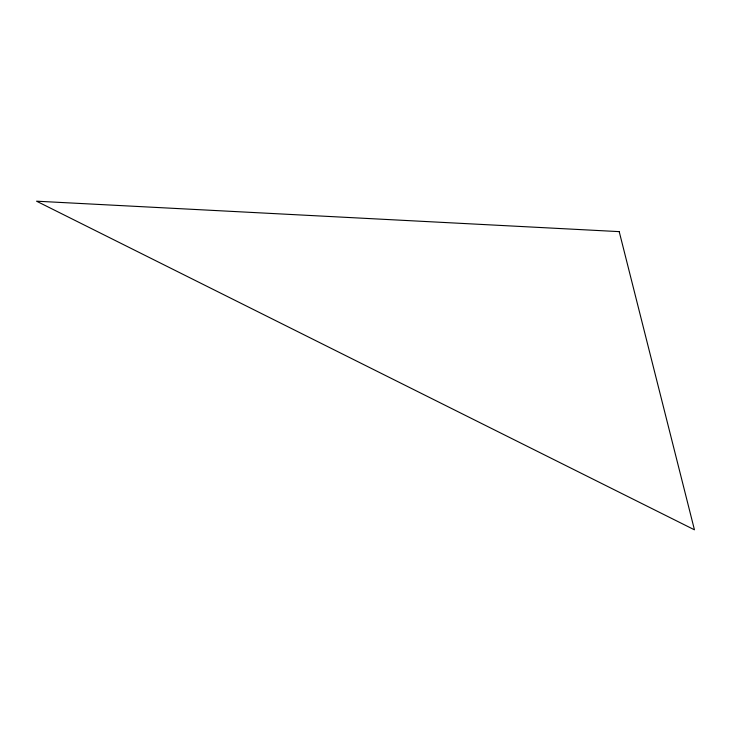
<?xml version="1.0" encoding="UTF-8"?>
<svg xmlns="http://www.w3.org/2000/svg" width="731" height="731" viewBox="0 0 731 731"><rect width="100%" height="100%" fill="white"/><g stroke="black" fill="none" stroke-linecap="round" stroke-linejoin="round"><path stroke-width="1.1" d="M619.212 231.626L36.55 201.189L694.45 529.811L619.212 231.626"/></g></svg>
